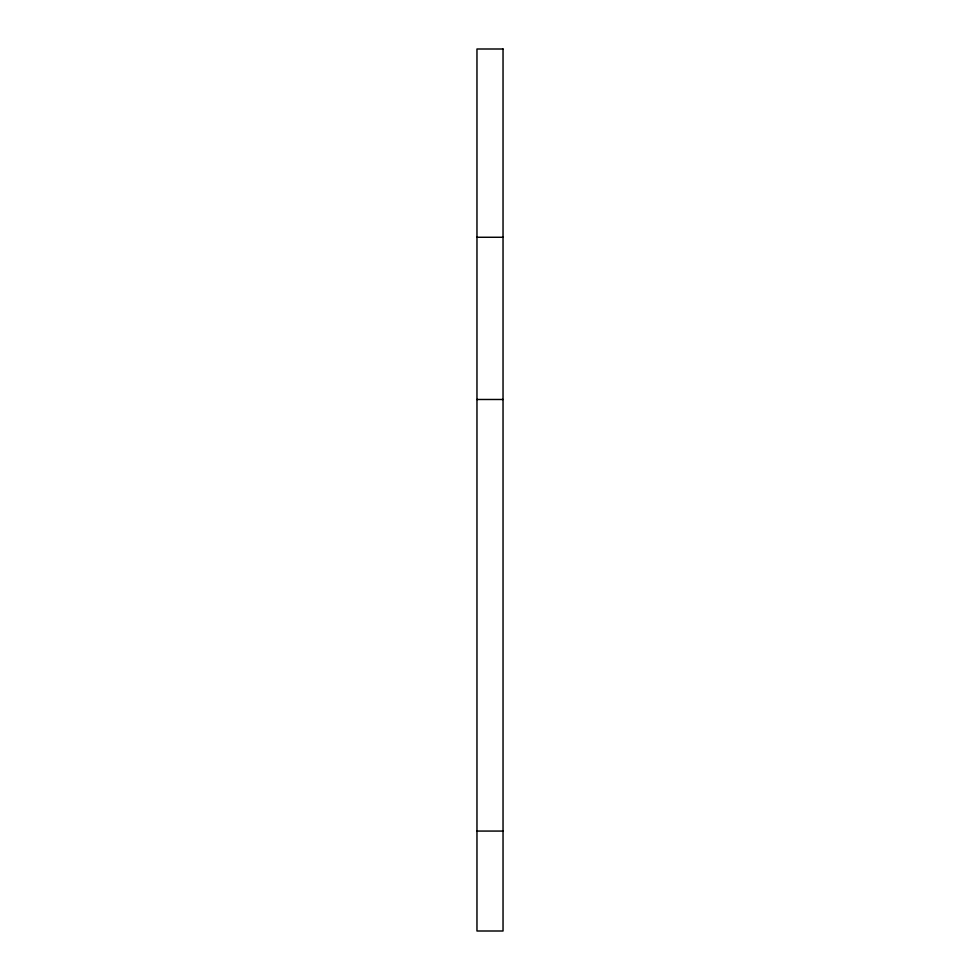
<?xml version="1.0" encoding="UTF-8"?>
<svg xmlns="http://www.w3.org/2000/svg" width="980" height="980" viewBox="0 0 980 980"><rect width="100%" height="100%" fill="white"/><g stroke="black" fill="none" stroke-linecap="round" stroke-linejoin="round"><path stroke-width="1.47" d="M476.966 237.27L503.034 237.27M476.966 399.485L503.034 399.485M476.966 831.065L503.034 831.065M503.034 49L476.966 49L476.966 931L503.034 931L503.034 49"/></g></svg>
